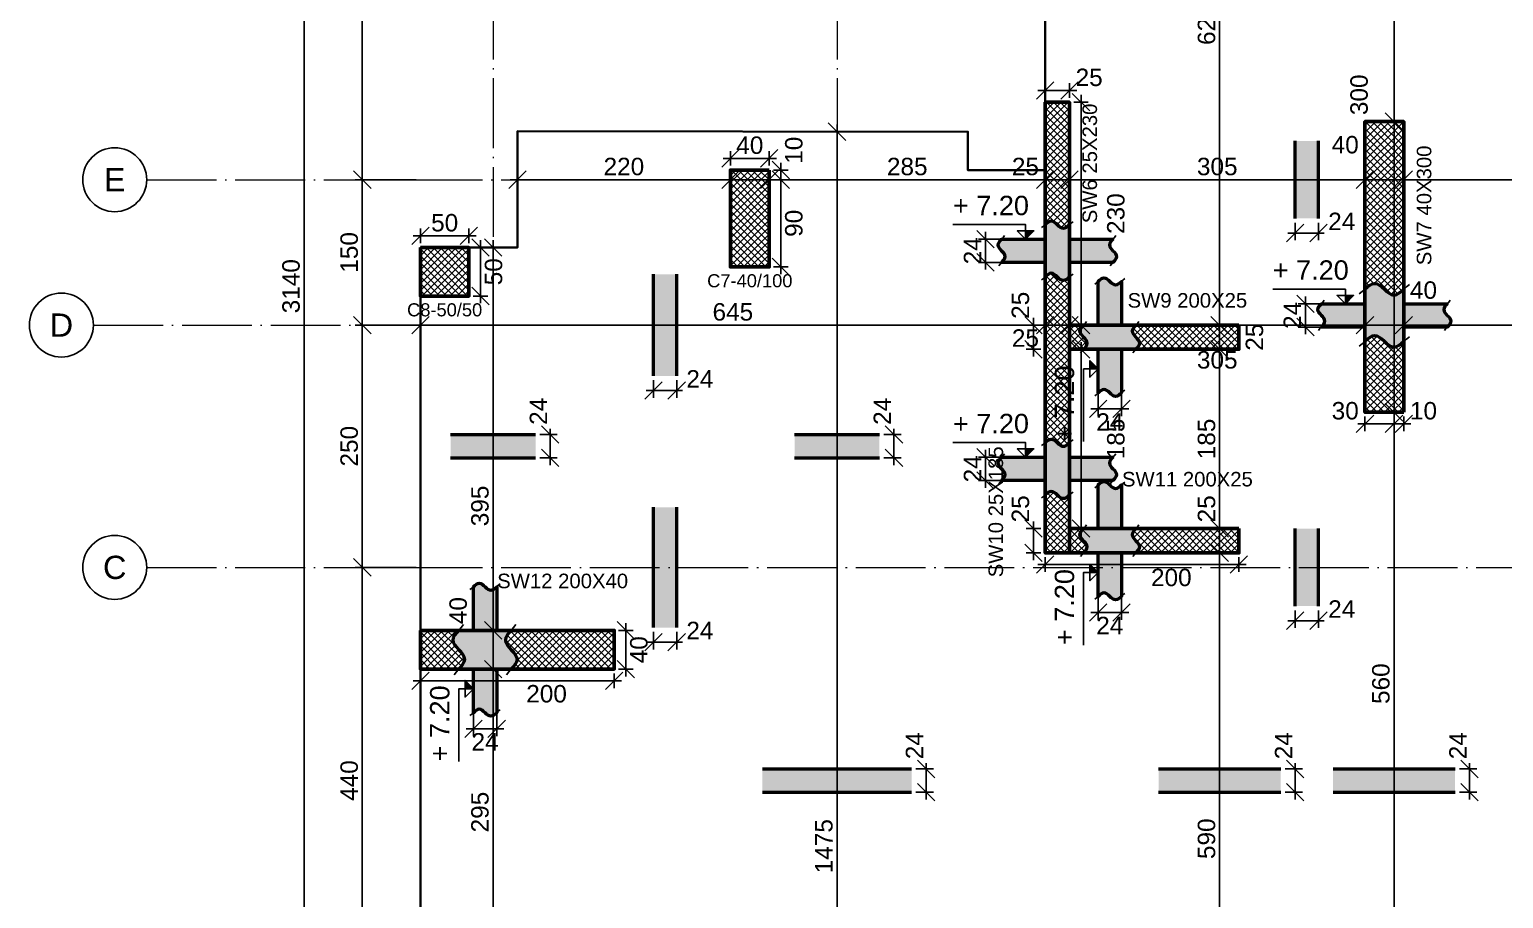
# Model space of a CAD drawing. Header units: millimetres. Extents: x -404 to 6018, y -5139 to 7890.
# Drawn here: x -404 to 1118, y 5328 to 6225 of the extents above; entities that cross this region are included whole.
import ezdxf
from ezdxf.enums import TextEntityAlignment as Align

# ---------------------------------------------------------------- set-up
doc = ezdxf.new("R2010")
doc.units = ezdxf.units.MM
doc.linetypes.add('ZWCAD_ISO04W100', pattern=[30.5, 24, -3, 0.5, -3])
for name, color, linetype, lineweight in [('AXIS LINES', 255, 'ZWCAD_ISO04W100', 13), ('COLUMN', 140, 'Continuous', 53), ('SLAB', 3, 'Continuous', 35), ('WALL', 10, 'Continuous', 53)]:
    doc.layers.add(name, color=color, linetype=linetype, lineweight=lineweight)
for name, color, linetype in [('FW_AXIS', 7, 'Continuous'), ('FW_COLUMN_HATCH', 8, 'Continuous'), ('FW_DIM', 7, 'Continuous'), ('FW_SLAB_SECTION', 8, 'Continuous'), ('FW_TEXT', 7, 'Continuous'), ('FW_WALL_HATCH', 8, 'Continuous'), ('FW_WALL_SECTION', 8, 'Continuous')]:
    doc.layers.add(name, color=color, linetype=linetype)
doc.styles.add('REBAR_TXT', font='arial.ttf')
doc.styles.get("Standard").update_dxf_attribs({"font": 'arial.ttf'})
doc.dimstyles.new('FW_DIM', dxfattribs={"dimtxt": 18, "dimasz": 9, "dimexe": 7.5, "dimexo": 4.5, "dimgap": 4.5, "dimtad": 1, "dimdec": 0, "dimtxsty": 'Standard', "dimtsz": 9, "dimcen": 2.5, "dimdle": 7.5, "dimclrd": 256, "dimclre": 256, "dimclrt": 7, "dimazin": 3, "dimtfac": 1, "dimtmove": 2, "dimatfit": 3})

# ---------------------------------------------------------------- blocks, each defined once
blk = doc.blocks.new('_Oblique')
at = {"color": 0, "linetype": 'ByBlock', "lineweight": -2}
blk.add_line((-0.5, -0.5), (0.5, 0.5), dxfattribs=at)
blk = doc.blocks.new('*D150')
for p, q in [((320, 6074.6), (320, 6077.6)), ((360, 6074.6), (360, 6077.6)), ((312.5, 6070.1), (367.5, 6070.1))]:
    blk.add_line(p, q)
at = {"layer": 'Defpoints'}
for p in [(320, 6070.1), (320, 6070.1), (360, 6070.1)]:
    blk.add_point(p, dxfattribs=at)
at = {"layer": 'FW_DIM', "xscale": 18, "yscale": 18}
for p in [(320, 6070.1), (360, 6070.1)]:
    blk.add_blockref('_OBLIQUE', p, dxfattribs=at)
blk = doc.blocks.new('*D254')
for p, q in [((-120, 4382.6), (-120, 7537.7)), ((-4.5, 7530.2), (-127.5, 7530.2)), ((-4.5, 4390.1), (-127.5, 4390.1))]:
    blk.add_line(p, q)
at = {"layer": 'Defpoints'}
for p in [(0, 7530.2), (-120, 4390.1), (0, 4390.1)]:
    blk.add_point(p, dxfattribs=at)
at = {"layer": 'FW_DIM', "xscale": 18, "yscale": 18, "rotation": 90}
for p in [(-120, 7530.2), (-120, 4390.1)]:
    blk.add_blockref('_OBLIQUE', p, dxfattribs=at)
at = {"layer": 'FW_DIM', "color": 7, "insert": (-133.5, 5960.2), "char_height": 18, "attachment_point": 5, "rotation": 90}
blk.add_mtext('3140', dxfattribs=at)

msp = doc.modelspace()

# ---------------------------------------------------------------- hatches: boundary and pattern name
at = {"layer": 'FW_COLUMN_HATCH'}
h = msp.add_hatch(dxfattribs=at)
h.set_pattern_fill('ANSI37', scale=1.6)
h.paths.add_polyline_path([(360, 6080.1), (360, 5980.1), (320, 5980.1), (320, 6080.1), (360, 6080.1)])
h = msp.add_hatch(dxfattribs=at)
h.set_pattern_fill('ANSI37', scale=1.6)
h.paths.add_polyline_path([(0, 6000.1), (50, 6000.1), (50, 5950.1), (0, 5950.1), (0, 6000.1)])
at = {"layer": 'FW_SLAB_SECTION'}
h = msp.add_hatch(color=8, dxfattribs=at)
h.dxf.hatch_style = 1
h.paths.add_polyline_path([(927, 6030.1), (927, 6110.1), (903, 6110.1), (903, 6030.1), (927, 6030.1)])
h = msp.add_hatch(color=8, dxfattribs=at)
h.dxf.hatch_style = 1
h.paths.add_polyline_path([(264.5, 5867.6), (264.5, 5972.6), (240.5, 5972.6), (240.5, 5867.6), (264.5, 5867.6)])
h = msp.add_hatch(color=8, dxfattribs=at)
h.dxf.hatch_style = 1
h.paths.add_polyline_path([(118.8, 5783.1), (118.8, 5807.1), (31.2, 5807.1), (31.2, 5783.1), (118.8, 5783.1)])
h = msp.add_hatch(color=8, dxfattribs=at)
h.dxf.hatch_style = 1
h.paths.add_polyline_path([(473.8, 5783.1), (473.8, 5807.1), (386.2, 5807.1), (386.2, 5783.1), (473.8, 5783.1)])
h = msp.add_hatch(color=8, dxfattribs=at)
h.dxf.hatch_style = 1
h.paths.add_polyline_path([(264.5, 5608), (264.5, 5732.2), (240.5, 5732.2), (240.5, 5608), (264.5, 5608)])
h = msp.add_hatch(color=8, dxfattribs=at)
h.dxf.hatch_style = 1
h.paths.add_polyline_path([(927, 5630.1), (927, 5710.1), (903, 5710.1), (903, 5630.1), (927, 5630.1)])
h = msp.add_hatch(color=8, dxfattribs=at)
h.dxf.hatch_style = 1
h.paths.add_polyline_path([(507, 5438.1), (507, 5462.1), (353, 5462.1), (353, 5438.1), (507, 5438.1)])
h = msp.add_hatch(color=8, dxfattribs=at)
h.dxf.hatch_style = 1
h.paths.add_polyline_path([(888, 5438.1), (888, 5462.1), (762, 5462.1), (762, 5438.1), (888, 5438.1)])
h = msp.add_hatch(color=8, dxfattribs=at)
h.dxf.hatch_style = 1
h.paths.add_polyline_path([(1068, 5438.1), (1068, 5462.1), (942, 5462.1), (942, 5438.1), (1068, 5438.1)])
at = {"layer": 'FW_WALL_HATCH'}
h = msp.add_hatch(dxfattribs=at)
h.set_pattern_fill('ANSI37', scale=1.6)
h.paths.add_polyline_path([(644.9, 6150.1), (669.9, 6150.1), (669.9, 6023.8), (668.3, 6022.3), (666.8, 6021.1), (665.2, 6020.3), (663.7, 6020), (662.1, 6020.3), (660.5, 6021.1), (659, 6022.3), (657.4, 6023.8), (655.8, 6025.2), (654.3, 6026.4), (652.7, 6027.2), (651.2, 6027.5), (649.6, 6027.2), (648, 6026.4), (646.5, 6025.2), (644.9, 6023.8), (644.9, 6150.1)])
h = msp.add_hatch(dxfattribs=at)
h.set_pattern_fill('ANSI37', scale=1.6)
h.paths.add_polyline_path([(975, 6130.1), (1015, 6130.1), (1015, 5957.1), (1012.5, 5954.8), (1010, 5952.9), (1007.5, 5951.6), (1005, 5951.1), (1002.5, 5951.6), (1000, 5952.9), (997.5, 5954.8), (995, 5957.1), (992.5, 5959.4), (990, 5961.4), (987.5, 5962.7), (985, 5963.1), (982.5, 5962.7), (980, 5961.4), (977.5, 5959.4), (975, 5957.1), (975, 6130.1)])
h = msp.add_hatch(dxfattribs=at)
h.set_pattern_fill('ANSI37', scale=1.6)
h.paths.add_polyline_path([(644.9, 5969.8), (646.5, 5971.2), (648, 5972.4), (649.6, 5973.2), (651.2, 5973.5), (652.7, 5973.2), (654.3, 5972.4), (655.8, 5971.2), (657.4, 5969.8), (659, 5968.3), (660.5, 5967.1), (662.1, 5966.3), (663.7, 5966), (665.2, 5966.3), (666.8, 5967.1), (668.3, 5968.3), (669.9, 5969.8), (669.9, 5920.1), (684.6, 5920.1), (683.1, 5918.5), (681.9, 5917), (681.1, 5915.4), (680.8, 5913.9), (681.1, 5912.3), (681.9, 5910.7), (683.1, 5909.2), (684.6, 5907.6), (686, 5906), (687.2, 5904.5), (688, 5902.9), (688.3, 5901.4), (688, 5899.8), (687.2, 5898.2), (686, 5896.7), (684.6, 5895.1), (699.6, 5895.1), (699.6, 5895.1), (669.9, 5895.1), (669.9, 5798.8), (668.3, 5797.3), (666.8, 5796.1), (665.2, 5795.3), (663.7, 5795), (662.1, 5795.3), (660.5, 5796.1), (659, 5797.3), (657.4, 5798.8), (655.8, 5800.2), (654.3, 5801.4), (652.7, 5802.2), (651.2, 5802.5), (649.6, 5802.2), (648, 5801.4), (646.5, 5800.2), (644.9, 5798.8), (644.9, 5969.8)])
h = msp.add_hatch(dxfattribs=at)
h.set_pattern_fill('ANSI37', scale=1.6)
h.paths.add_polyline_path([(844.9, 5920.1), (844.9, 5895.1), (723.6, 5895.1), (723.6, 5895.1), (738.6, 5895.1), (740, 5896.7), (741.2, 5898.2), (742, 5899.8), (742.3, 5901.4), (742, 5902.9), (741.2, 5904.5), (740, 5906), (738.6, 5907.6), (737.1, 5909.2), (735.9, 5910.7), (735.1, 5912.3), (734.8, 5913.9), (735.1, 5915.4), (735.9, 5917), (737.1, 5918.5), (738.6, 5920.1), (844.9, 5920.1)])
h = msp.add_hatch(dxfattribs=at)
h.set_pattern_fill('ANSI37', scale=1.6)
h.paths.add_polyline_path([(975, 5830.1), (975, 5903.1), (977.5, 5905.4), (980, 5907.4), (982.5, 5908.7), (985, 5909.1), (987.5, 5908.7), (990, 5907.4), (992.5, 5905.4), (995, 5903.1), (997.5, 5900.8), (1000, 5898.9), (1002.5, 5897.6), (1005, 5897.1), (1007.5, 5897.6), (1010, 5898.9), (1012.5, 5900.8), (1015, 5903.1), (1015, 5830.1), (975, 5830.1)])
h = msp.add_hatch(dxfattribs=at)
h.set_pattern_fill('ANSI37', scale=1.6)
h.paths.add_polyline_path([(669.9, 5685.1), (644.9, 5685.1), (644.9, 5744.8), (646.5, 5746.2), (648, 5747.4), (649.6, 5748.2), (651.2, 5748.5), (652.7, 5748.2), (654.3, 5747.4), (655.8, 5746.2), (657.4, 5744.8), (659, 5743.3), (660.5, 5742.1), (662.1, 5741.3), (663.7, 5741), (665.2, 5741.3), (666.8, 5742.1), (668.3, 5743.3), (669.9, 5744.8), (669.9, 5710.1), (684.6, 5710.1), (683.1, 5708.5), (681.9, 5707), (681.1, 5705.4), (680.8, 5703.9), (681.1, 5702.3), (681.9, 5700.7), (683.1, 5699.2), (684.6, 5697.6), (686, 5696), (687.2, 5694.5), (688, 5692.9), (688.3, 5691.4), (688, 5689.8), (687.2, 5688.2), (686, 5686.7), (684.6, 5685.1), (669.9, 5685.1)])
h = msp.add_hatch(dxfattribs=at)
h.set_pattern_fill('ANSI37', scale=1.6)
h.paths.add_polyline_path([(738.6, 5685.1), (740, 5686.7), (741.2, 5688.2), (742, 5689.8), (742.3, 5691.4), (742, 5692.9), (741.2, 5694.5), (740, 5696), (738.6, 5697.6), (737.1, 5699.2), (735.9, 5700.7), (735.1, 5702.3), (734.8, 5703.9), (735.1, 5705.4), (735.9, 5707), (737.1, 5708.5), (738.6, 5710.1), (844.9, 5710.1), (844.9, 5685.1), (738.6, 5685.1)])
h = msp.add_hatch(dxfattribs=at)
h.set_pattern_fill('ANSI37', scale=1.6)
h.paths.add_polyline_path([(39.7, 5605.1), (37.4, 5602.6), (35.4, 5600.1), (34.1, 5597.6), (33.7, 5595.1), (34.1, 5592.6), (35.4, 5590.1), (37.4, 5587.6), (39.7, 5585.1), (42, 5582.6), (43.9, 5580.1), (45.2, 5577.6), (45.7, 5575.1), (45.2, 5572.6), (43.9, 5570.1), (42, 5567.6), (39.7, 5565.1), (0, 5565.1), (0, 5605.1), (39.7, 5605.1)])
h = msp.add_hatch(dxfattribs=at)
h.set_pattern_fill('ANSI37', scale=1.6)
h.paths.add_polyline_path([(200, 5605.1), (200, 5565.1), (93.7, 5565.1), (96, 5567.6), (97.9, 5570.1), (99.2, 5572.6), (99.7, 5575.1), (99.2, 5577.6), (97.9, 5580.1), (96, 5582.6), (93.7, 5585.1), (91.4, 5587.6), (89.4, 5590.1), (88.1, 5592.6), (87.7, 5595.1), (88.1, 5597.6), (89.4, 5600.1), (91.4, 5602.6), (93.7, 5605.1), (200, 5605.1)])
at = {"layer": 'FW_WALL_SECTION'}
h = msp.add_hatch(color=8, dxfattribs=at)
h.dxf.hatch_style = 1
h.paths.add_polyline_path([(669.9, 5984.8), (669.9, 5969.8), (668.3, 5968.3), (666.8, 5967.1), (665.2, 5966.3), (663.7, 5966), (662.1, 5966.3), (660.5, 5967.1), (659, 5968.3), (657.4, 5969.8), (655.8, 5971.2), (654.3, 5972.4), (652.7, 5973.2), (651.2, 5973.5), (649.6, 5973.2), (648, 5972.4), (646.5, 5971.2), (644.9, 5969.8), (644.9, 5984.8), (599.9, 5984.8), (601.3, 5986.3), (602.4, 5987.8), (603.2, 5989.3), (603.5, 5990.8), (603.2, 5992.3), (602.4, 5993.8), (601.3, 5995.3), (599.9, 5996.8), (598.5, 5998.3), (597.4, 5999.8), (596.6, 6001.3), (596.3, 6002.8), (596.6, 6004.3), (597.4, 6005.8), (598.5, 6007.3), (599.9, 6008.8), (644.9, 6008.8), (644.9, 6023.8), (646.5, 6025.2), (648, 6026.4), (649.6, 6027.2), (651.2, 6027.5), (652.7, 6027.2), (654.3, 6026.4), (655.8, 6025.2), (657.4, 6023.8), (659, 6022.3), (660.5, 6021.1), (662.1, 6020.3), (663.7, 6020), (665.2, 6020.3), (666.8, 6021.1), (668.3, 6022.3), (669.9, 6023.8), (669.9, 6008.8), (714.9, 6008.8), (713.5, 6007.3), (712.4, 6005.8), (711.6, 6004.3), (711.3, 6002.8), (711.6, 6001.3), (712.4, 5999.8), (713.5, 5998.3), (714.9, 5996.8), (716.3, 5995.3), (717.4, 5993.8), (718.2, 5992.3), (718.5, 5990.8), (718.2, 5989.3), (717.4, 5987.8), (716.3, 5986.3), (714.9, 5984.8), (669.9, 5984.8)])
h = msp.add_hatch(color=7, dxfattribs=at)
h.dxf.hatch_style = 1
h.paths.add_polyline_path([(624.7, 6008.8), (633.2, 6017.3), (624.7, 6017.3)])
h = msp.add_hatch(color=8, dxfattribs=at)
h.dxf.hatch_style = 1
h.paths.add_polyline_path([(701.1, 5966.5), (702.6, 5967.7), (704.1, 5968.4), (705.6, 5968.7), (707.1, 5968.4), (708.6, 5967.7), (710.1, 5966.5), (711.6, 5965.1), (713.1, 5963.7), (714.6, 5962.6), (716.1, 5961.8), (717.6, 5961.5), (719.1, 5961.8), (720.6, 5962.6), (722.1, 5963.7), (723.6, 5965.1), (723.6, 5920.1), (738.6, 5920.1), (737.1, 5918.5), (735.9, 5917), (735.1, 5915.4), (734.8, 5913.9), (735.1, 5912.3), (735.9, 5910.7), (737.1, 5909.2), (738.6, 5907.6), (740, 5906), (741.2, 5904.5), (742, 5902.9), (742.3, 5901.4), (742, 5899.8), (741.2, 5898.2), (740, 5896.7), (738.6, 5895.1), (723.6, 5895.1), (723.6, 5850.1), (722.1, 5848.7), (720.6, 5847.6), (719.1, 5846.8), (717.6, 5846.5), (716.1, 5846.8), (714.6, 5847.6), (713.1, 5848.7), (711.6, 5850.1), (710.1, 5851.5), (708.6, 5852.7), (707.1, 5853.4), (705.6, 5853.7), (704.1, 5853.4), (702.6, 5852.7), (701.1, 5851.5), (699.6, 5850.1), (699.6, 5895.1), (684.6, 5895.1), (686, 5896.7), (687.2, 5898.2), (688, 5899.8), (688.3, 5901.4), (688, 5902.9), (687.2, 5904.5), (686, 5906), (684.6, 5907.6), (683.1, 5909.2), (681.9, 5910.7), (681.1, 5912.3), (680.8, 5913.9), (681.1, 5915.4), (681.9, 5917), (683.1, 5918.5), (684.6, 5920.1), (699.6, 5920.1), (699.6, 5965.1), (701.1, 5966.5)])
h = msp.add_hatch(color=8, dxfattribs=at)
h.dxf.hatch_style = 1
h.paths.add_polyline_path([(1015, 5918.1), (1015, 5903.1), (1012.5, 5900.8), (1010, 5898.9), (1007.5, 5897.6), (1005, 5897.1), (1002.5, 5897.6), (1000, 5898.9), (997.5, 5900.8), (995, 5903.1), (992.5, 5905.4), (990, 5907.4), (987.5, 5908.7), (985, 5909.1), (982.5, 5908.7), (980, 5907.4), (977.5, 5905.4), (975, 5903.1), (975, 5918.1), (930, 5918.1), (931.4, 5919.6), (932.5, 5921.1), (933.3, 5922.6), (933.6, 5924.1), (933.3, 5925.6), (932.5, 5927.1), (931.4, 5928.6), (930, 5930.1), (928.6, 5931.6), (927.5, 5933.1), (926.7, 5934.6), (926.4, 5936.1), (926.7, 5937.6), (927.5, 5939.1), (928.6, 5940.6), (930, 5942.1), (975, 5942.1), (975, 5957.1), (977.5, 5959.4), (980, 5961.4), (982.5, 5962.7), (985, 5963.1), (987.5, 5962.7), (990, 5961.4), (992.5, 5959.4), (995, 5957.1), (997.5, 5954.8), (1000, 5952.9), (1002.5, 5951.6), (1005, 5951.1), (1007.5, 5951.6), (1010, 5952.9), (1012.5, 5954.8), (1015, 5957.1), (1015, 5942.1), (1060, 5942.1), (1058.6, 5940.6), (1057.5, 5939.1), (1056.7, 5937.6), (1056.4, 5936.1), (1056.7, 5934.6), (1057.5, 5933.1), (1058.6, 5931.6), (1060, 5930.1), (1061.4, 5928.6), (1062.5, 5927.1), (1063.3, 5925.6), (1063.6, 5924.1), (1063.3, 5922.6), (1062.5, 5921.1), (1061.4, 5919.6), (1060, 5918.1), (1015, 5918.1)])
h = msp.add_hatch(color=7, dxfattribs=at)
h.dxf.hatch_style = 1
h.paths.add_polyline_path([(954.8, 5942.1), (963.3, 5950.7), (954.8, 5950.7)])
h = msp.add_hatch(color=7, dxfattribs=at)
h.dxf.hatch_style = 1
h.paths.add_polyline_path([(699.6, 5874.9), (691, 5883.4), (691, 5874.9)])
h = msp.add_hatch(color=8, dxfattribs=at)
h.dxf.hatch_style = 1
h.paths.add_polyline_path([(669.9, 5759.8), (669.9, 5744.8), (668.3, 5743.3), (666.8, 5742.1), (665.2, 5741.3), (663.7, 5741), (662.1, 5741.3), (660.5, 5742.1), (659, 5743.3), (657.4, 5744.8), (655.8, 5746.2), (654.3, 5747.4), (652.7, 5748.2), (651.2, 5748.5), (649.6, 5748.2), (648, 5747.4), (646.5, 5746.2), (644.9, 5744.8), (644.9, 5759.8), (599.9, 5759.8), (601.3, 5761.3), (602.4, 5762.8), (603.2, 5764.3), (603.5, 5765.8), (603.2, 5767.3), (602.4, 5768.8), (601.3, 5770.3), (599.9, 5771.8), (598.5, 5773.3), (597.4, 5774.8), (596.6, 5776.3), (596.3, 5777.8), (596.6, 5779.3), (597.4, 5780.8), (598.5, 5782.3), (599.9, 5783.8), (644.9, 5783.8), (644.9, 5798.8), (646.5, 5800.2), (648, 5801.4), (649.6, 5802.2), (651.2, 5802.5), (652.7, 5802.2), (654.3, 5801.4), (655.8, 5800.2), (657.4, 5798.8), (659, 5797.3), (660.5, 5796.1), (662.1, 5795.3), (663.7, 5795), (665.2, 5795.3), (666.8, 5796.1), (668.3, 5797.3), (669.9, 5798.8), (669.9, 5783.8), (714.9, 5783.8), (713.5, 5782.3), (712.4, 5780.8), (711.6, 5779.3), (711.3, 5777.8), (711.6, 5776.3), (712.4, 5774.8), (713.5, 5773.3), (714.9, 5771.8), (716.3, 5770.3), (717.4, 5768.8), (718.2, 5767.3), (718.5, 5765.8), (718.2, 5764.3), (717.4, 5762.8), (716.3, 5761.3), (714.9, 5759.8), (669.9, 5759.8)])
h = msp.add_hatch(color=7, dxfattribs=at)
h.dxf.hatch_style = 1
h.paths.add_polyline_path([(624.7, 5783.8), (633.2, 5792.3), (624.7, 5792.3)])
h = msp.add_hatch(color=8, dxfattribs=at)
h.dxf.hatch_style = 1
h.paths.add_polyline_path([(701.1, 5756.5), (702.6, 5757.7), (704.1, 5758.4), (705.6, 5758.7), (707.1, 5758.4), (708.6, 5757.7), (710.1, 5756.5), (711.6, 5755.1), (713.1, 5753.7), (714.6, 5752.6), (716.1, 5751.8), (717.6, 5751.5), (719.1, 5751.8), (720.6, 5752.6), (722.1, 5753.7), (723.6, 5755.1), (723.6, 5710.1), (738.6, 5710.1), (737.1, 5708.5), (735.9, 5707), (735.1, 5705.4), (734.8, 5703.9), (735.1, 5702.3), (735.9, 5700.7), (737.1, 5699.2), (738.6, 5697.6), (740, 5696), (741.2, 5694.5), (742, 5692.9), (742.3, 5691.4), (742, 5689.8), (741.2, 5688.2), (740, 5686.7), (738.6, 5685.1), (723.6, 5685.1), (723.6, 5640.1), (722.1, 5638.7), (720.6, 5637.6), (719.1, 5636.8), (717.6, 5636.5), (716.1, 5636.8), (714.6, 5637.6), (713.1, 5638.7), (711.6, 5640.1), (710.1, 5641.5), (708.6, 5642.7), (707.1, 5643.4), (705.6, 5643.7), (704.1, 5643.4), (702.6, 5642.7), (701.1, 5641.5), (699.6, 5640.1), (699.6, 5685.1), (684.6, 5685.1), (686, 5686.7), (687.2, 5688.2), (688, 5689.8), (688.3, 5691.4), (688, 5692.9), (687.2, 5694.5), (686, 5696), (684.6, 5697.6), (683.1, 5699.2), (681.9, 5700.7), (681.1, 5702.3), (680.8, 5703.9), (681.1, 5705.4), (681.9, 5707), (683.1, 5708.5), (684.6, 5710.1), (699.6, 5710.1), (699.6, 5755.1), (701.1, 5756.5)])
h = msp.add_hatch(color=7, dxfattribs=at)
h.dxf.hatch_style = 1
h.paths.add_polyline_path([(699.6, 5664.9), (691, 5673.4), (691, 5664.9)])
h = msp.add_hatch(color=8, dxfattribs=at)
h.dxf.hatch_style = 1
h.paths.add_polyline_path([(56.2, 5651.5), (57.7, 5652.7), (59.2, 5653.4), (60.7, 5653.7), (62.2, 5653.4), (63.7, 5652.7), (65.2, 5651.5), (66.7, 5650.1), (68.2, 5648.7), (69.7, 5647.6), (71.2, 5646.8), (72.7, 5646.5), (74.2, 5646.8), (75.7, 5647.6), (77.2, 5648.7), (78.7, 5650.1), (78.7, 5605.1), (93.7, 5605.1), (91.4, 5602.6), (89.4, 5600.1), (88.1, 5597.6), (87.7, 5595.1), (88.1, 5592.6), (89.4, 5590.1), (91.4, 5587.6), (93.7, 5585.1), (96, 5582.6), (97.9, 5580.1), (99.2, 5577.6), (99.7, 5575.1), (99.2, 5572.6), (97.9, 5570.1), (96, 5567.6), (93.7, 5565.1), (78.7, 5565.1), (78.7, 5520.1), (77.2, 5518.7), (75.7, 5517.6), (74.2, 5516.8), (72.7, 5516.5), (71.2, 5516.8), (69.7, 5517.6), (68.2, 5518.7), (66.7, 5520.1), (65.2, 5521.5), (63.7, 5522.7), (62.2, 5523.4), (60.7, 5523.7), (59.2, 5523.4), (57.7, 5522.7), (56.2, 5521.5), (54.7, 5520.1), (54.7, 5565.1), (39.7, 5565.1), (42, 5567.6), (43.9, 5570.1), (45.2, 5572.6), (45.7, 5575.1), (45.2, 5577.6), (43.9, 5580.1), (42, 5582.6), (39.7, 5585.1), (37.4, 5587.6), (35.4, 5590.1), (34.1, 5592.6), (33.7, 5595.1), (34.1, 5597.6), (35.4, 5600.1), (37.4, 5602.6), (39.7, 5605.1), (54.7, 5605.1), (54.7, 5650.1), (56.2, 5651.5)])
h = msp.add_hatch(color=7, dxfattribs=at)
h.dxf.hatch_style = 1
h.paths.add_polyline_path([(54.7, 5544.9), (46.1, 5553.4), (46.1, 5544.9)])

# ---------------------------------------------------------------- linework, layer by layer
at = {"layer": 'AXIS LINES', "color": 0, "ltscale": 3}
for points in [[(75, 7730.2), (75, 4190)], [(430, 7730.2), (430, 4190)], [(825, 7730.2), (825, 4190)], [(1005, 7730.2), (1005, 4190)], [(-282.6, 6070.1), (2132.4, 6070.1)], [(-337.6, 5920.1), (2077.4, 5920.1)], [(-282.6, 5670.1), (2132.4, 5670.1)]]:
    msp.add_lwpolyline(points, dxfattribs=at)
at = {"layer": 'COLUMN', "ltscale": 0.08}
msp.add_lwpolyline([(360, 6080.1), (320, 6080.1), (320, 5980.1), (360, 5980.1)], close=True, dxfattribs=at)
msp.add_lwpolyline([(0, 6000.1), (50, 6000.1), (50, 5950.1), (0, 5950.1), (0, 6000.1)], dxfattribs=at)
at = {"layer": 'FW_AXIS'}
for centre in [(-315.6, 6070.1), (-370.6, 5920.1), (-315.6, 5670.1)]:
    msp.add_circle(centre, 33, dxfattribs=at)
at = {"layer": 'FW_SLAB_SECTION', "color": 7, "lineweight": 50}
for p, q in [((903, 6030.1), (903, 6110.1)), ((927, 6030.1), (927, 6110.1)), ((240.5, 5867.6), (240.5, 5972.6)), ((264.5, 5867.6), (264.5, 5972.6)), ((31.2, 5807.1), (118.8, 5807.1)), ((386.2, 5807.1), (473.8, 5807.1)), ((31.2, 5783.1), (118.8, 5783.1)), ((386.2, 5783.1), (473.8, 5783.1)), ((240.5, 5608), (240.5, 5732.2)), ((264.5, 5608), (264.5, 5732.2)), ((903, 5630.1), (903, 5710.1)), ((927, 5630.1), (927, 5710.1)), ((353, 5462.1), (507, 5462.1)), ((762, 5462.1), (888, 5462.1)), ((942, 5462.1), (1068, 5462.1)), ((353, 5438.1), (507, 5438.1)), ((762, 5438.1), (888, 5438.1)), ((942, 5438.1), (1068, 5438.1))]:
    msp.add_line(p, q, dxfattribs=at)
at = {"layer": 'FW_WALL_SECTION', "lineweight": 50}
for points in [[(669.9, 5984.8), (669.9, 5969.8), (668.3, 5968.3), (666.8, 5967.1), (665.2, 5966.3), (663.7, 5966), (662.1, 5966.3), (660.5, 5967.1), (659, 5968.3), (657.4, 5969.8), (655.8, 5971.2), (654.3, 5972.4), (652.7, 5973.2), (651.2, 5973.5), (649.6, 5973.2), (648, 5972.4), (646.5, 5971.2), (644.9, 5969.8), (644.9, 5984.8), (599.9, 5984.8), (601.3, 5986.3), (602.4, 5987.8), (603.2, 5989.3), (603.5, 5990.8), (603.2, 5992.3), (602.4, 5993.8), (601.3, 5995.3), (599.9, 5996.8), (598.5, 5998.3), (597.4, 5999.8), (596.6, 6001.3), (596.3, 6002.8), (596.6, 6004.3), (597.4, 6005.8), (598.5, 6007.3), (599.9, 6008.8), (644.9, 6008.8), (644.9, 6023.8), (646.5, 6025.2), (648, 6026.4), (649.6, 6027.2), (651.2, 6027.5), (652.7, 6027.2), (654.3, 6026.4), (655.8, 6025.2), (657.4, 6023.8), (659, 6022.3), (660.5, 6021.1), (662.1, 6020.3), (663.7, 6020), (665.2, 6020.3), (666.8, 6021.1), (668.3, 6022.3), (669.9, 6023.8), (669.9, 6008.8), (714.9, 6008.8), (713.5, 6007.3), (712.4, 6005.8), (711.6, 6004.3), (711.3, 6002.8), (711.6, 6001.3), (712.4, 5999.8), (713.5, 5998.3), (714.9, 5996.8), (716.3, 5995.3), (717.4, 5993.8), (718.2, 5992.3), (718.5, 5990.8), (718.2, 5989.3), (717.4, 5987.8), (716.3, 5986.3), (714.9, 5984.8), (669.9, 5984.8)], [(701.1, 5966.5), (702.6, 5967.7), (704.1, 5968.4), (705.6, 5968.7), (707.1, 5968.4), (708.6, 5967.7), (710.1, 5966.5), (711.6, 5965.1), (713.1, 5963.7), (714.6, 5962.6), (716.1, 5961.8), (717.6, 5961.5), (719.1, 5961.8), (720.6, 5962.6), (722.1, 5963.7), (723.6, 5965.1), (723.6, 5920.1), (738.6, 5920.1), (737.1, 5918.5), (735.9, 5917), (735.1, 5915.4), (734.8, 5913.9), (735.1, 5912.3), (735.9, 5910.7), (737.1, 5909.2), (738.6, 5907.6), (740, 5906), (741.2, 5904.5), (742, 5902.9), (742.3, 5901.4), (742, 5899.8), (741.2, 5898.2), (740, 5896.7), (738.6, 5895.1), (723.6, 5895.1), (723.6, 5850.1), (722.1, 5848.7), (720.6, 5847.6), (719.1, 5846.8), (717.6, 5846.5), (716.1, 5846.8), (714.6, 5847.6), (713.1, 5848.7), (711.6, 5850.1), (710.1, 5851.5), (708.6, 5852.7), (707.1, 5853.4), (705.6, 5853.7), (704.1, 5853.4), (702.6, 5852.7), (701.1, 5851.5), (699.6, 5850.1), (699.6, 5895.1), (684.6, 5895.1), (686, 5896.7), (687.2, 5898.2), (688, 5899.8), (688.3, 5901.4), (688, 5902.9), (687.2, 5904.5), (686, 5906), (684.6, 5907.6), (683.1, 5909.2), (681.9, 5910.7), (681.1, 5912.3), (680.8, 5913.9), (681.1, 5915.4), (681.9, 5917), (683.1, 5918.5), (684.6, 5920.1), (699.6, 5920.1), (699.6, 5965.1), (701.1, 5966.5)], [(1015, 5918.1), (1015, 5903.1), (1012.5, 5900.8), (1010, 5898.9), (1007.5, 5897.6), (1005, 5897.1), (1002.5, 5897.6), (1000, 5898.9), (997.5, 5900.8), (995, 5903.1), (992.5, 5905.4), (990, 5907.4), (987.5, 5908.7), (985, 5909.1), (982.5, 5908.7), (980, 5907.4), (977.5, 5905.4), (975, 5903.1), (975, 5918.1), (930, 5918.1), (931.4, 5919.6), (932.5, 5921.1), (933.3, 5922.6), (933.6, 5924.1), (933.3, 5925.6), (932.5, 5927.1), (931.4, 5928.6), (930, 5930.1), (928.6, 5931.6), (927.5, 5933.1), (926.7, 5934.6), (926.4, 5936.1), (926.7, 5937.6), (927.5, 5939.1), (928.6, 5940.6), (930, 5942.1), (975, 5942.1), (975, 5957.1), (977.5, 5959.4), (980, 5961.4), (982.5, 5962.7), (985, 5963.1), (987.5, 5962.7), (990, 5961.4), (992.5, 5959.4), (995, 5957.1), (997.5, 5954.8), (1000, 5952.9), (1002.5, 5951.6), (1005, 5951.1), (1007.5, 5951.6), (1010, 5952.9), (1012.5, 5954.8), (1015, 5957.1), (1015, 5942.1), (1060, 5942.1), (1058.6, 5940.6), (1057.5, 5939.1), (1056.7, 5937.6), (1056.4, 5936.1), (1056.7, 5934.6), (1057.5, 5933.1), (1058.6, 5931.6), (1060, 5930.1), (1061.4, 5928.6), (1062.5, 5927.1), (1063.3, 5925.6), (1063.6, 5924.1), (1063.3, 5922.6), (1062.5, 5921.1), (1061.4, 5919.6), (1060, 5918.1), (1015, 5918.1)], [(669.9, 5759.8), (669.9, 5744.8), (668.3, 5743.3), (666.8, 5742.1), (665.2, 5741.3), (663.7, 5741), (662.1, 5741.3), (660.5, 5742.1), (659, 5743.3), (657.4, 5744.8), (655.8, 5746.2), (654.3, 5747.4), (652.7, 5748.2), (651.2, 5748.5), (649.6, 5748.2), (648, 5747.4), (646.5, 5746.2), (644.9, 5744.8), (644.9, 5759.8), (599.9, 5759.8), (601.3, 5761.3), (602.4, 5762.8), (603.2, 5764.3), (603.5, 5765.8), (603.2, 5767.3), (602.4, 5768.8), (601.3, 5770.3), (599.9, 5771.8), (598.5, 5773.3), (597.4, 5774.8), (596.6, 5776.3), (596.3, 5777.8), (596.6, 5779.3), (597.4, 5780.8), (598.5, 5782.3), (599.9, 5783.8), (644.9, 5783.8), (644.9, 5798.8), (646.5, 5800.2), (648, 5801.4), (649.6, 5802.2), (651.2, 5802.5), (652.7, 5802.2), (654.3, 5801.4), (655.8, 5800.2), (657.4, 5798.8), (659, 5797.3), (660.5, 5796.1), (662.1, 5795.3), (663.7, 5795), (665.2, 5795.3), (666.8, 5796.1), (668.3, 5797.3), (669.9, 5798.8), (669.9, 5783.8), (714.9, 5783.8), (713.5, 5782.3), (712.4, 5780.8), (711.6, 5779.3), (711.3, 5777.8), (711.6, 5776.3), (712.4, 5774.8), (713.5, 5773.3), (714.9, 5771.8), (716.3, 5770.3), (717.4, 5768.8), (718.2, 5767.3), (718.5, 5765.8), (718.2, 5764.3), (717.4, 5762.8), (716.3, 5761.3), (714.9, 5759.8), (669.9, 5759.8)], [(701.1, 5756.5), (702.6, 5757.7), (704.1, 5758.4), (705.6, 5758.7), (707.1, 5758.4), (708.6, 5757.7), (710.1, 5756.5), (711.6, 5755.1), (713.1, 5753.7), (714.6, 5752.6), (716.1, 5751.8), (717.6, 5751.5), (719.1, 5751.8), (720.6, 5752.6), (722.1, 5753.7), (723.6, 5755.1), (723.6, 5710.1), (738.6, 5710.1), (737.1, 5708.5), (735.9, 5707), (735.1, 5705.4), (734.8, 5703.9), (735.1, 5702.3), (735.9, 5700.7), (737.1, 5699.2), (738.6, 5697.6), (740, 5696), (741.2, 5694.5), (742, 5692.9), (742.3, 5691.4), (742, 5689.8), (741.2, 5688.2), (740, 5686.7), (738.6, 5685.1), (723.6, 5685.1), (723.6, 5640.1), (722.1, 5638.7), (720.6, 5637.6), (719.1, 5636.8), (717.6, 5636.5), (716.1, 5636.8), (714.6, 5637.6), (713.1, 5638.7), (711.6, 5640.1), (710.1, 5641.5), (708.6, 5642.7), (707.1, 5643.4), (705.6, 5643.7), (704.1, 5643.4), (702.6, 5642.7), (701.1, 5641.5), (699.6, 5640.1), (699.6, 5685.1), (684.6, 5685.1), (686, 5686.7), (687.2, 5688.2), (688, 5689.8), (688.3, 5691.4), (688, 5692.9), (687.2, 5694.5), (686, 5696), (684.6, 5697.6), (683.1, 5699.2), (681.9, 5700.7), (681.1, 5702.3), (680.8, 5703.9), (681.1, 5705.4), (681.9, 5707), (683.1, 5708.5), (684.6, 5710.1), (699.6, 5710.1), (699.6, 5755.1), (701.1, 5756.5)], [(56.2, 5651.5), (57.7, 5652.7), (59.2, 5653.4), (60.7, 5653.7), (62.2, 5653.4), (63.7, 5652.7), (65.2, 5651.5), (66.7, 5650.1), (68.2, 5648.7), (69.7, 5647.6), (71.2, 5646.8), (72.7, 5646.5), (74.2, 5646.8), (75.7, 5647.6), (77.2, 5648.7), (78.7, 5650.1), (78.7, 5605.1), (93.7, 5605.1), (91.4, 5602.6), (89.4, 5600.1), (88.1, 5597.6), (87.7, 5595.1), (88.1, 5592.6), (89.4, 5590.1), (91.4, 5587.6), (93.7, 5585.1), (96, 5582.6), (97.9, 5580.1), (99.2, 5577.6), (99.7, 5575.1), (99.2, 5572.6), (97.9, 5570.1), (96, 5567.6), (93.7, 5565.1), (78.7, 5565.1), (78.7, 5520.1), (77.2, 5518.7), (75.7, 5517.6), (74.2, 5516.8), (72.7, 5516.5), (71.2, 5516.8), (69.7, 5517.6), (68.2, 5518.7), (66.7, 5520.1), (65.2, 5521.5), (63.7, 5522.7), (62.2, 5523.4), (60.7, 5523.7), (59.2, 5523.4), (57.7, 5522.7), (56.2, 5521.5), (54.7, 5520.1), (54.7, 5565.1), (39.7, 5565.1), (42, 5567.6), (43.9, 5570.1), (45.2, 5572.6), (45.7, 5575.1), (45.2, 5577.6), (43.9, 5580.1), (42, 5582.6), (39.7, 5585.1), (37.4, 5587.6), (35.4, 5590.1), (34.1, 5592.6), (33.7, 5595.1), (34.1, 5597.6), (35.4, 5600.1), (37.4, 5602.6), (39.7, 5605.1), (54.7, 5605.1), (54.7, 5650.1), (56.2, 5651.5)]]:
    msp.add_lwpolyline(points, close=True, dxfattribs=at)
at = {"layer": 'FW_WALL_SECTION', "lineweight": 25}
for points in [[(641.2, 6020.7), (643.2, 6022.2), (645.2, 6024.1), (647.2, 6025.9), (649.3, 6027.1), (651.3, 6027.5), (653.3, 6027), (655.4, 6025.6), (657.4, 6023.8), (659.4, 6021.9), (661.5, 6020.6), (663.5, 6020), (665.5, 6020.4), (667.6, 6021.7), (669.6, 6023.5), (671.6, 6025.3), (673.7, 6026.8)], [(597, 5981.2), (598.4, 5983.1), (600.2, 5985.1), (601.9, 5987), (603.1, 5989), (603.5, 5990.9), (603, 5992.9), (601.7, 5994.8), (599.9, 5996.8), (598.1, 5998.7), (596.8, 6000.7), (596.3, 6002.6), (596.7, 6004.6), (597.9, 6006.5), (599.6, 6008.5), (601.4, 6010.4), (602.8, 6012.4)], [(712, 5981.2), (713.4, 5983.1), (715.2, 5985.1), (716.9, 5987), (718.1, 5989), (718.5, 5990.9), (718, 5992.9), (716.7, 5994.8), (714.9, 5996.8), (713.1, 5998.7), (711.8, 6000.7), (711.3, 6002.6), (711.7, 6004.6), (712.9, 6006.5), (714.6, 6008.5), (716.4, 6010.4), (717.8, 6012.4)], [(641.2, 5966.7), (643.2, 5968.2), (645.2, 5970.1), (647.2, 5971.9), (649.3, 5973.1), (651.3, 5973.5), (653.3, 5973), (655.4, 5971.6), (657.4, 5969.8), (659.4, 5967.9), (661.5, 5966.6), (663.5, 5966), (665.5, 5966.4), (667.6, 5967.7), (669.6, 5969.5), (671.6, 5971.3), (673.7, 5972.8)], [(696, 5962.2), (697.9, 5963.6), (699.9, 5965.4), (701.8, 5967.1), (703.8, 5968.3), (705.7, 5968.7), (707.7, 5968.2), (709.6, 5966.9), (711.6, 5965.1), (713.5, 5963.4), (715.5, 5962), (717.4, 5961.5), (719.4, 5961.9), (721.3, 5963.1), (723.3, 5964.8), (725.2, 5966.6), (727.2, 5968)], [(969, 5952.3), (972.2, 5954.6), (975.5, 5957.6), (978.8, 5960.4), (982, 5962.5), (985.2, 5963.1), (988.5, 5962.2), (991.8, 5960), (995, 5957.1), (998.2, 5954.2), (1001.5, 5952), (1004.8, 5951.1), (1008, 5951.8), (1011.2, 5953.8), (1014.5, 5956.6), (1017.8, 5959.6), (1021, 5962)], [(927.1, 5914.5), (928.5, 5916.5), (930.3, 5918.4), (932, 5920.4), (933.2, 5922.3), (933.6, 5924.3), (933.1, 5926.2), (931.8, 5928.2), (930, 5930.1), (928.2, 5932.1), (926.9, 5934), (926.4, 5936), (926.8, 5937.9), (928, 5939.9), (929.7, 5941.8), (931.5, 5943.8), (932.9, 5945.7)], [(1057.1, 5914.5), (1058.5, 5916.5), (1060.3, 5918.4), (1062, 5920.4), (1063.2, 5922.3), (1063.6, 5924.3), (1063.1, 5926.2), (1061.8, 5928.2), (1060, 5930.1), (1058.2, 5932.1), (1056.9, 5934), (1056.4, 5936), (1056.8, 5937.9), (1058, 5939.9), (1059.7, 5941.8), (1061.5, 5943.8), (1062.9, 5945.7)], [(681.5, 5891.4), (683, 5893.4), (684.9, 5895.4), (686.7, 5897.5), (687.9, 5899.5), (688.3, 5901.5), (687.8, 5903.5), (686.4, 5905.6), (684.6, 5907.6), (682.7, 5909.6), (681.4, 5911.7), (680.8, 5913.7), (681.2, 5915.7), (682.5, 5917.8), (684.3, 5919.8), (686.1, 5921.8), (687.6, 5923.9)], [(735.5, 5891.4), (737, 5893.4), (738.9, 5895.4), (740.7, 5897.5), (741.9, 5899.5), (742.3, 5901.5), (741.8, 5903.5), (740.4, 5905.6), (738.6, 5907.6), (736.7, 5909.6), (735.4, 5911.7), (734.8, 5913.7), (735.2, 5915.7), (736.5, 5917.8), (738.3, 5919.8), (740.1, 5921.8), (741.6, 5923.9)], [(969, 5898.3), (972.2, 5900.6), (975.5, 5903.6), (978.8, 5906.4), (982, 5908.5), (985.2, 5909.1), (988.5, 5908.2), (991.8, 5906), (995, 5903.1), (998.2, 5900.2), (1001.5, 5898), (1004.8, 5897.1), (1008, 5897.8), (1011.2, 5899.8), (1014.5, 5902.6), (1017.8, 5905.6), (1021, 5908)], [(696, 5847.2), (697.9, 5848.6), (699.9, 5850.4), (701.8, 5852.1), (703.8, 5853.3), (705.7, 5853.7), (707.7, 5853.2), (709.6, 5851.9), (711.6, 5850.1), (713.5, 5848.4), (715.5, 5847), (717.4, 5846.5), (719.4, 5846.9), (721.3, 5848.1), (723.3, 5849.8), (725.2, 5851.6), (727.2, 5853)], [(641.2, 5795.7), (643.2, 5797.2), (645.2, 5799.1), (647.2, 5800.9), (649.3, 5802.1), (651.3, 5802.5), (653.3, 5802), (655.4, 5800.6), (657.4, 5798.8), (659.4, 5796.9), (661.5, 5795.6), (663.5, 5795), (665.5, 5795.4), (667.6, 5796.7), (669.6, 5798.5), (671.6, 5800.3), (673.7, 5801.8)], [(597, 5756.2), (598.4, 5758.1), (600.2, 5760.1), (601.9, 5762), (603.1, 5764), (603.5, 5765.9), (603, 5767.9), (601.7, 5769.8), (599.9, 5771.8), (598.1, 5773.7), (596.8, 5775.7), (596.3, 5777.6), (596.7, 5779.6), (597.9, 5781.5), (599.6, 5783.5), (601.4, 5785.4), (602.8, 5787.4)], [(712, 5756.2), (713.4, 5758.1), (715.2, 5760.1), (716.9, 5762), (718.1, 5764), (718.5, 5765.9), (718, 5767.9), (716.7, 5769.8), (714.9, 5771.8), (713.1, 5773.7), (711.8, 5775.7), (711.3, 5777.6), (711.7, 5779.6), (712.9, 5781.5), (714.6, 5783.5), (716.4, 5785.4), (717.8, 5787.4)], [(696, 5752.2), (697.9, 5753.6), (699.9, 5755.4), (701.8, 5757.1), (703.8, 5758.3), (705.7, 5758.7), (707.7, 5758.2), (709.6, 5756.9), (711.6, 5755.1), (713.5, 5753.4), (715.5, 5752), (717.4, 5751.5), (719.4, 5751.9), (721.3, 5753.1), (723.3, 5754.8), (725.2, 5756.6), (727.2, 5758)], [(641.2, 5741.7), (643.2, 5743.2), (645.2, 5745.1), (647.2, 5746.9), (649.3, 5748.1), (651.3, 5748.5), (653.3, 5748), (655.4, 5746.6), (657.4, 5744.8), (659.4, 5742.9), (661.5, 5741.6), (663.5, 5741), (665.5, 5741.4), (667.6, 5742.7), (669.6, 5744.5), (671.6, 5746.3), (673.7, 5747.8)], [(681.5, 5681.4), (683, 5683.4), (684.9, 5685.4), (686.7, 5687.5), (687.9, 5689.5), (688.3, 5691.5), (687.8, 5693.5), (686.4, 5695.6), (684.6, 5697.6), (682.7, 5699.6), (681.4, 5701.7), (680.8, 5703.7), (681.2, 5705.7), (682.5, 5707.8), (684.3, 5709.8), (686.1, 5711.8), (687.6, 5713.9)], [(735.5, 5681.4), (737, 5683.4), (738.9, 5685.4), (740.7, 5687.5), (741.9, 5689.5), (742.3, 5691.5), (741.8, 5693.5), (740.4, 5695.6), (738.6, 5697.6), (736.7, 5699.6), (735.4, 5701.7), (734.8, 5703.7), (735.2, 5705.7), (736.5, 5707.8), (738.3, 5709.8), (740.1, 5711.8), (741.6, 5713.9)], [(51.1, 5647.2), (53, 5648.6), (55, 5650.4), (56.9, 5652.1), (58.9, 5653.3), (60.8, 5653.7), (62.8, 5653.2), (64.7, 5651.9), (66.7, 5650.1), (68.6, 5648.4), (70.6, 5647), (72.5, 5646.5), (74.5, 5646.9), (76.4, 5648.1), (78.4, 5649.8), (80.3, 5651.6), (82.3, 5653)], [(696, 5637.2), (697.9, 5638.6), (699.9, 5640.4), (701.8, 5642.1), (703.8, 5643.3), (705.7, 5643.7), (707.7, 5643.2), (709.6, 5641.9), (711.6, 5640.1), (713.5, 5638.4), (715.5, 5637), (717.4, 5636.5), (719.4, 5636.9), (721.3, 5638.1), (723.3, 5639.8), (725.2, 5641.6), (727.2, 5643)], [(34.8, 5559.1), (37.2, 5562.4), (40.1, 5565.6), (43, 5568.9), (45, 5572.1), (45.7, 5575.4), (44.8, 5578.6), (42.6, 5581.9), (39.7, 5585.1), (36.7, 5588.4), (34.6, 5591.6), (33.7, 5594.9), (34.3, 5598.1), (36.3, 5601.4), (39.2, 5604.6), (42.2, 5607.9), (44.5, 5611.1)], [(88.8, 5559.1), (91.2, 5562.4), (94.1, 5565.6), (97, 5568.9), (99, 5572.1), (99.7, 5575.4), (98.8, 5578.6), (96.6, 5581.9), (93.7, 5585.1), (90.7, 5588.4), (88.6, 5591.6), (87.7, 5594.9), (88.3, 5598.1), (90.3, 5601.4), (93.2, 5604.6), (96.2, 5607.9), (98.5, 5611.1)], [(51.1, 5517.2), (53, 5518.6), (55, 5520.4), (56.9, 5522.1), (58.9, 5523.3), (60.8, 5523.7), (62.8, 5523.2), (64.7, 5521.9), (66.7, 5520.1), (68.6, 5518.4), (70.6, 5517), (72.5, 5516.5), (74.5, 5516.9), (76.4, 5518.1), (78.4, 5519.8), (80.3, 5521.6), (82.3, 5523)]]:
    msp.add_lwpolyline(points, dxfattribs=at)
at = {"layer": 'FW_WALL_SECTION'}
for points in [[(624.7, 6008.8), (624.7, 6023.8), (549.7, 6023.8)], [(954.8, 5942.1), (954.8, 5957.1), (879.8, 5957.1)], [(699.6, 5874.9), (684.6, 5874.9), (684.6, 5799.9)], [(624.7, 5783.8), (624.7, 5798.8), (549.7, 5798.8)], [(699.6, 5664.9), (684.6, 5664.9), (684.6, 5589.9)], [(54.7, 5544.9), (39.7, 5544.9), (39.7, 5469.9)]]:
    msp.add_lwpolyline(points, dxfattribs=at)
for points in [[(624.7, 6008.8), (616.1, 6017.3), (633.2, 6017.3)], [(954.8, 5942.1), (946.2, 5950.7), (963.3, 5950.7)], [(699.6, 5874.9), (691, 5866.3), (691, 5883.4)], [(624.7, 5783.8), (616.1, 5792.3), (633.2, 5792.3)], [(699.6, 5664.9), (691, 5656.3), (691, 5673.4)], [(54.7, 5544.9), (46.1, 5536.3), (46.1, 5553.4)]]:
    msp.add_lwpolyline(points, close=True, dxfattribs=at)
at = {"layer": 'SLAB', "ltscale": 0.08}
msp.add_lwpolyline([(644.9, 6540.1), (644.9, 6080.1), (565, 6080.1), (565.1, 6119.5), (100.1, 6120.1), (100.1, 6000.1), (0, 6000.1), (0, 5270.1), (0, 5220.1), (60, 5220.1), (60, 4390.1), (760.1, 4390.1), (760.1, 4590.1), (910, 4590.1), (910, 4390.2), (1610, 4390.2)], dxfattribs=at)
at = {"layer": 'WALL', "ltscale": 0.08}
for points in [[(644.9, 6150.1), (669.9, 6150.1), (669.9, 5685.1), (644.9, 5685.1)], [(844.9, 5920.1), (669.9, 5920.1), (669.9, 5895.1), (844.9, 5895.1)], [(844.9, 5710.1), (669.9, 5710.1), (669.9, 5685.1), (844.9, 5685.1)], [(0, 5605.1), (200, 5605.1), (200, 5565.1), (0, 5565.1)]]:
    msp.add_lwpolyline(points, close=True, dxfattribs=at)
msp.add_lwpolyline([(1015, 5830.1), (1015, 6130.1), (975, 6130.1), (975, 5830.1), (1015, 5830.1)], dxfattribs=at)

# ---------------------------------------------------------------- texts
at = {"layer": 'FW_AXIS', "color": 7, "style": 'REBAR_TXT'}
for s, p in [('E', (-315.6, 6070.1)), ('D', (-370.6, 5920.1)), ('C', (-315.6, 5670.1))]:
    msp.add_text(s, height=24, dxfattribs=at).set_placement(p, align=Align.MIDDLE_CENTER)
at = {"layer": 'FW_TEXT', "color": 7, "style": 'REBAR_TXT'}
for s, p in [('SW6 25X230', (683.4, 6086.9)), ('SW7 40X300', (1028.5, 6043.6))]:
    msp.add_text(s, height=15, rotation=90, dxfattribs=at).set_placement(p, align=Align.TOP_CENTER)
for s, p in [('C7-40/100', (340, 5972.6)), ('C8-50/50', (25, 5942.6))]:
    msp.add_text(s, height=13.5, dxfattribs=at).set_placement(p, align=Align.TOP_CENTER)
for s, p in [('SW9 200X25', (791.7, 5933.6)), ('SW11 200X25', (791.7, 5749.1)), ('SW12 200X40', (146.8, 5644.1))]:
    msp.add_text(s, height=15, dxfattribs=at).set_placement(p, align=Align.BOTTOM_CENTER)
msp.add_text('SW10 25X185', height=15, rotation=90, dxfattribs=at).set_placement((605.9, 5727.4), align=Align.BOTTOM_CENTER)
at = {"layer": 'FW_WALL_SECTION', "color": 7, "style": 'REBAR_TXT'}
for p in [(549.7, 6027.5), (879.8, 5960.9), (549.7, 5802.5)]:
    msp.add_text('+ 7.20', height=20, dxfattribs=at).set_placement(p, align=Align.BOTTOM_LEFT)
for p in [(680.8, 5799.9), (680.8, 5589.9), (35.9, 5469.9)]:
    msp.add_text('+ 7.20', height=20, rotation=90, dxfattribs=at).set_placement(p, align=Align.BOTTOM_LEFT)

# ---------------------------------------------------------------- dimensions: what is measured, and where the dimension line sits
at = {"layer": 'FW_DIM'}
dim = msp.add_linear_dim(base=(-120, 4390.1), p1=(0, 4390.1), p2=(0, 7530.2), angle=90, dimstyle='FW_DIM', dxfattribs=at)
dim.commit()
dim.dimension.update_dxf_attribs({"geometry": '*D254', "text_midpoint": (-133.5, 5960.2)})
for base, p1, p2 in [((-60, 6070.1), (0, 6070.1), (0, 6550.1)), ((-60, 5920.1), (0, 5920.1), (0, 6070.1)), ((-60, 5670.1), (0, 5670.1), (0, 5920.1)), ((-60, 5230.1), (0, 5230.1), (0, 5670.1))]:
    msp.add_linear_dim(base=base, p1=p1, p2=p2, angle=90, dimstyle='FW_DIM', dxfattribs=at).render()
for base, p1, p2, location, text in [((825, 5920.1), (825, 5920.1), (825, 6540.1), (811.5, 6230.1), '620'), ((1005, 6130.1), (1005, 6130.1), (1005, 6510.1), (991.5, 6254), '380'), ((1005, 5830.1), (1005, 5830.1), (1005, 6130.1), (969, 6157.7), '300'), ((681.9, 5920.1), (669.9, 5920.1), (669.9, 6150.1), (717.9, 6035.1), '230'), ((430, 4645.1), (430, 4645.1), (430, 6119.7), (416.5, 5382.4), '1475'), ((372, 6070.1), (360, 6070.1), (360, 6080.1), (385.5, 6100.5), '10'), ((372, 5980.1), (360, 5980.1), (360, 6070.1), (385.5, 6025.1), '90'), ((583.4, 5984.8), (644.9, 5984.8), (644.9, 6008.8), (569.9, 5996.8), '24'), ((75, 5605.1), (75, 5605.1), (75, 6000.1), (61.5, 5733.5), '395'), ((62, 5950.1), (50, 5950.1), (50, 6000.1), (75.5, 5975.1), '50'), ((632.9, 5895.1), (644.9, 5895.1), (644.9, 5920.1), (619.4, 5940.5), '25'), ((913.5, 5918.1), (975, 5918.1), (975, 5942.1), (900, 5930.1), '24'), ((825, 5895.1), (825, 5895.1), (825, 5920.1), (861, 5907.6), '25'), ((681.9, 5710.1), (669.9, 5710.1), (669.9, 5895.1), (717.9, 5802.6), '185'), ((825, 5710.1), (825, 5710.1), (825, 5895.1), (811.5, 5802.6), '185'), ((133.8, 5783.1), (118.8, 5783.1), (118.8, 5807.1), (121.8, 5831.1), '24'), ((488.8, 5783.1), (473.8, 5783.1), (473.8, 5807.1), (476.8, 5831.1), '24'), ((1005, 5270.1), (1005, 5270.1), (1005, 5830.1), (991.5, 5550.1), '560'), ((583.4, 5759.8), (644.9, 5759.8), (644.9, 5783.8), (569.9, 5771.8), '24'), ((632.9, 5685.1), (644.9, 5685.1), (644.9, 5710.1), (619.4, 5730.5), '25'), ((825, 5685.1), (825, 5685.1), (825, 5710.1), (811.5, 5730.5), '25'), ((825, 5095.1), (825, 5095.1), (825, 5685.1), (811.5, 5390.1), '590'), ((75, 5565.1), (75, 5565.1), (75, 5605.1), (39, 5625.5), '40'), ((212, 5565.1), (200, 5565.1), (200, 5605.1), (225.5, 5585.1), '40'), ((75, 5270.1), (75, 5270.1), (75, 5565.1), (61.5, 5417.6), '295'), ((522, 5438.1), (507, 5438.1), (507, 5462.1), (510, 5486.1), '24'), ((903, 5438.1), (888, 5438.1), (888, 5462.1), (891, 5486.1), '24'), ((1083, 5438.1), (1068, 5438.1), (1068, 5462.1), (1071, 5486.1), '24')]:
    msp.add_linear_dim(base=base, p1=p1, p2=p2, angle=90, location=location, text=text, dimstyle='FW_DIM', override={"dimtmove": 2}, dxfattribs=at).render()
for base, p1, p2, location, text in [((644.9, 6162.1), (644.9, 6150.1), (669.9, 6150.1), (690.3, 6175.6), '25'), ((320, 6092.1), (320, 6080.1), (360, 6080.1), (340, 6105.6), '40'), ((975, 6070.1), (975, 6070.1), (1015, 6070.1), (954.6, 6106.1), '40'), ((100.1, 6070.1), (100.1, 6070.1), (320, 6070.1), (210, 6083.6), '220'), ((360, 6070.1), (360, 6070.1), (644.9, 6070.1), (502.5, 6083.6), '285'), ((644.9, 6070.1), (644.9, 6070.1), (669.9, 6070.1), (624.5, 6083.6), '25'), ((669.9, 6070.1), (669.9, 6070.1), (975, 6070.1), (822.5, 6083.6), '305'), ((1015, 6070.1), (1015, 6070.1), (1780, 6070.1), (1397.5, 6083.6), '765'), ((0, 6012.1), (0, 6000.1), (50, 6000.1), (25, 6025.6), '50'), ((903, 6015.1), (903, 6030.1), (927, 6030.1), (951, 6027.1), '24'), ((975, 5920.1), (975, 5920.1), (1015, 5920.1), (1035.4, 5956.1), '40'), ((0, 5920.1), (0, 5920.1), (644.9, 5920.1), (322.5, 5933.6), '645'), ((1015, 5920.1), (1015, 5920.1), (1430, 5920.1), (1222.5, 5933.6), '415'), ((644.9, 5920.1), (644.9, 5920.1), (669.9, 5920.1), (624.5, 5906.6), '25'), ((669.9, 5920.1), (669.9, 5920.1), (975, 5920.1), (822.5, 5884.1), '305'), ((699.6, 5833.6), (699.6, 5895.1), (723.6, 5895.1), (711.6, 5820.1), '24'), ((240.5, 5852.6), (240.5, 5867.6), (264.5, 5867.6), (288.5, 5864.6), '24'), ((975, 5818.1), (975, 5830.1), (1005, 5830.1), (954.6, 5831.6), '30'), ((1005, 5818.1), (1005, 5830.1), (1015, 5830.1), (1035.4, 5831.6), '10'), ((644.9, 5673.1), (644.9, 5685.1), (844.9, 5685.1), (775.1, 5659.6), '200'), ((699.6, 5623.6), (699.6, 5685.1), (723.6, 5685.1), (711.6, 5610.1), '24'), ((903, 5615.1), (903, 5630.1), (927, 5630.1), (951, 5627.1), '24'), ((240.5, 5593), (240.5, 5608), (264.5, 5608), (288.5, 5605), '24'), ((0, 5553.1), (0, 5565.1), (200, 5565.1), (130.2, 5539.6), '200'), ((54.7, 5503.6), (54.7, 5565.1), (78.7, 5565.1), (66.7, 5490.1), '24')]:
    msp.add_linear_dim(base=base, p1=p1, p2=p2, location=location, text=text, dimstyle='FW_DIM', override={"dimtmove": 2}, dxfattribs=at).render()
dim = msp.add_linear_dim(base=(320, 6070.1), p1=(320, 6070.1), p2=(360, 6070.1), text=' ', dimstyle='FW_DIM', override={"dimtmove": 2}, dxfattribs=at)
dim.commit()
dim.dimension.update_dxf_attribs({"geometry": '*D150', "text_midpoint": (340, 6070.1), "dimtype": 160})

doc.saveas('drawing.dxf')
